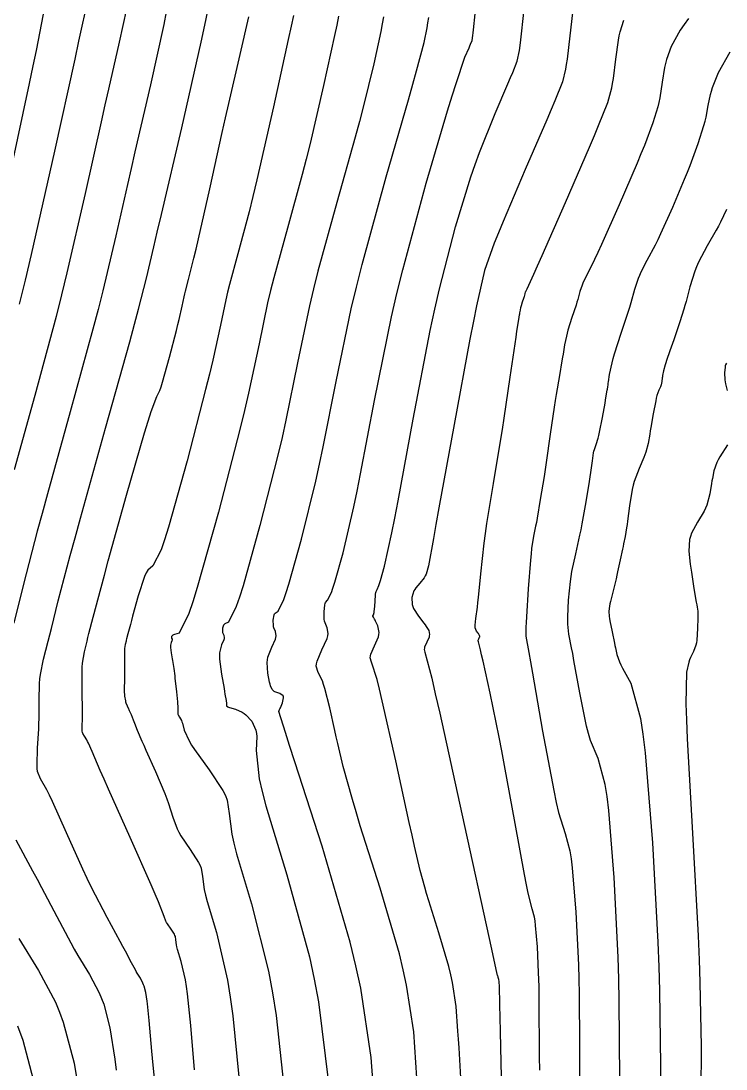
# Model space of a CAD drawing. Header units: metres. Extents: x 837117 to 838477, y 1189012 to 1191015.
# Drawn here: x 837771.9 to 837813.1, y 1189514.8 to 1189576 of the extents above; entities that cross this region are included whole.
import ezdxf

# ---------------------------------------------------------------- set-up
doc = ezdxf.new("R2010")
doc.units = ezdxf.units.M
doc.header["$LTSCALE"] = 0.3
doc.layers.add('COTAS 10', color=1, linetype='Continuous')
doc.layers.add('COTAS INT', color=252, linetype='Continuous')

msp = doc.modelspace()

# ---------------------------------------------------------------- linework, layer by layer
at = {"layer": 'COTAS 10'}
for points, elevation in [([(837775.847, 1189577.274), (837775.497, 1189575.694), (837775.306, 1189574.825), (837775.075, 1189573.77), (837773.902, 1189568.405), (837772.533, 1189562.357), (837772.179, 1189560.871), (837771.835, 1189559.467)], 1730), ([(837787.861, 1189576.333), (837787.724, 1189575.699), (837787.556, 1189574.927), (837786.687, 1189570.986), (837785.718, 1189566.725), (837785.486, 1189565.75), (837785.27, 1189564.863), (837784.619, 1189562.402), (837784.129, 1189560.62), (837784.015, 1189560.161), (837783.909, 1189559.717), (837783.601, 1189558.241), (837783.149, 1189556.188), (837782.952, 1189555.381), (837782.724, 1189554.471), (837781.641, 1189550.32), (837780.554, 1189546.444), (837780.323, 1189545.706), (837780.122, 1189545.114), (837779.649, 1189544.188), (837779.35, 1189543.933), (837779.26, 1189543.763), (837779.165, 1189543.551), (837778.794, 1189542.428), (837778.461, 1189541.235), (837778.39, 1189540.979), (837778.329, 1189540.755), (837778.185, 1189540.214), (837778.111, 1189539.917), (837778.093, 1189539.846), (837778.076, 1189539.781), (837778.026, 1189539.588), (837777.995, 1189539.347), (837777.99, 1189539.252), (837777.987, 1189539.144), (837777.99, 1189538.65), (837777.997, 1189538.114), (837777.996, 1189537.979), (837777.994, 1189537.851), (837777.978, 1189537.438), (837777.966, 1189537.079), (837777.967, 1189536.984), (837777.97, 1189536.891), (837777.995, 1189536.574), (837778.04, 1189536.301), (837778.055, 1189536.237), (837778.071, 1189536.177), (837778.138, 1189536.001), (837778.219, 1189535.835), (837778.244, 1189535.78), (837778.269, 1189535.723), (837778.368, 1189535.486), (837778.488, 1189535.191), (837778.567, 1189534.996), (837778.733, 1189534.587), (837779.005, 1189533.945), (837779.113, 1189533.698), (837779.235, 1189533.421), (837779.793, 1189532.168), (837780.344, 1189530.876), (837780.462, 1189530.575), (837780.565, 1189530.298), (837780.812, 1189529.5), (837781.056, 1189528.822), (837781.158, 1189528.62), (837781.274, 1189528.412), (837781.817, 1189527.612), (837782.319, 1189526.858), (837782.409, 1189526.679), (837782.478, 1189526.513), (837782.553, 1189526.024), (837782.638, 1189525.276), (837782.715, 1189524.948), (837782.814, 1189524.567), (837783.362, 1189522.754), (837784.003, 1189519.969), (837784.161, 1189518.975), (837784.31, 1189517.885), (837784.778, 1189513.147)], 1740), ([(837797.668, 1189513.929), (837797.541, 1189516.021), (837797.509, 1189516.526), (837797.478, 1189516.999), (837797.376, 1189518.435), (837797.164, 1189519.842), (837797.064, 1189520.296), (837796.946, 1189520.777), (837796.368, 1189522.748), (837795.775, 1189524.615), (837795.647, 1189525.032), (837795.535, 1189525.406), (837795.263, 1189526.392), (837794.942, 1189527.8), (837794.8, 1189528.439), (837794.634, 1189529.187), (837793.845, 1189532.789), (837793.055, 1189536.292), (837792.89, 1189536.978), (837792.748, 1189537.54), (837792.428, 1189538.543), (837792.352, 1189538.813), (837792.365, 1189538.913), (837792.392, 1189539.023), (837792.608, 1189539.515), (837792.827, 1189540.034), (837792.854, 1189540.162), (837792.868, 1189540.284), (837792.8, 1189540.669), (837792.661, 1189540.955), (837792.631, 1189541.015), (837792.603, 1189541.067), (837792.532, 1189541.182), (837792.501, 1189541.24), (837792.5, 1189541.254), (837792.501, 1189541.268), (837792.532, 1189541.313), (837792.577, 1189541.455), (837792.588, 1189541.53), (837792.598, 1189541.621), (837792.629, 1189542.076), (837792.663, 1189542.526), (837792.676, 1189542.613), (837792.689, 1189542.684), (837792.748, 1189542.806), (837792.855, 1189543.023), (837792.9, 1189543.154), (837792.951, 1189543.316), (837793.187, 1189544.157), (837793.611, 1189546.108), (837793.781, 1189546.969), (837793.973, 1189547.97), (837794.854, 1189552.744), (837795.859, 1189557.925), (837796.128, 1189559.182), (837796.395, 1189560.362), (837797.327, 1189563.982), (837798.235, 1189566.896), (837798.487, 1189567.63), (837798.738, 1189568.333), (837799.646, 1189570.611), (837800.398, 1189572.339), (837800.55, 1189572.696), (837800.679, 1189573), (837800.944, 1189573.658), (837801.067, 1189574.285), (837801.107, 1189574.569), (837801.15, 1189574.901), (837801.323, 1189576.502)], 1750), ([(837813.17, 1189564.992), (837812.814, 1189564.246), (837812.697, 1189564.02), (837812.571, 1189563.785), (837812.05, 1189562.868), (837811.544, 1189561.909), (837811.428, 1189561.648), (837811.323, 1189561.39), (837811.033, 1189560.475), (837810.809, 1189559.612), (837810.746, 1189559.387), (837810.682, 1189559.168), (837810.447, 1189558.427), (837810.212, 1189557.74), (837810.149, 1189557.555), (837810.086, 1189557.373), (837809.864, 1189556.734), (837809.675, 1189556.176), (837809.633, 1189556.044), (837809.596, 1189555.923), (837809.497, 1189555.564), (837809.438, 1189555.29), (837809.425, 1189555.221), (837809.413, 1189555.154), (837809.385, 1189554.938), (837809.348, 1189554.744), (837809.332, 1189554.69), (837809.313, 1189554.637), (837809.222, 1189554.448), (837809.105, 1189554.122), (837809.069, 1189553.982), (837809.033, 1189553.821), (837808.89, 1189553.063), (837808.753, 1189552.252), (837808.72, 1189552.057), (837808.688, 1189551.876), (837808.592, 1189551.331), (837808.46, 1189550.827), (837808.407, 1189550.672), (837808.346, 1189550.51), (837808.065, 1189549.867), (837807.777, 1189549.115), (837807.712, 1189548.884), (837807.653, 1189548.643), (837807.494, 1189547.688), (837807.385, 1189546.793), (837807.358, 1189546.59), (837807.333, 1189546.405), (837807.251, 1189545.9), (837807.162, 1189545.458), (837807.132, 1189545.313), (837807.1, 1189545.159), (837806.964, 1189544.525), (837806.807, 1189543.822), (837806.761, 1189543.626), (837806.715, 1189543.429), (837806.54, 1189542.71), (837806.391, 1189542.087), (837806.362, 1189541.951), (837806.337, 1189541.831), (837806.29, 1189541.527), (837806.311, 1189541.219), (837806.329, 1189541.097), (837806.352, 1189540.958), (837806.481, 1189540.323), (837806.623, 1189539.67), (837806.654, 1189539.52), (837806.682, 1189539.384), (837806.755, 1189539.004), (837806.915, 1189538.568), (837806.997, 1189538.397), (837807.096, 1189538.204), (837807.59, 1189537.321), (837808.151, 1189535.268), (837808.291, 1189534.337), (837808.424, 1189533.248), (837808.851, 1189528.005), (837809.156, 1189522.195), (837809.211, 1189520.748), (837809.255, 1189519.372), (837809.308, 1189514.987), (837809.292, 1189511.706)], 1760), ([(837771.731, 1189517.319), (837772.038, 1189516.465), (837772.942, 1189513.069)], 1730)]:
    msp.add_lwpolyline(points, dxfattribs=dict(at, elevation=elevation))
at = {"layer": 'COTAS INT'}
for points, elevation in [([(837778.097, 1189576.713), (837777.675, 1189574.772), (837777.046, 1189572.032), (837776.838, 1189571.109), (837776.617, 1189570.115), (837775.695, 1189565.933), (837774.626, 1189561.296), (837774.31, 1189560.015), (837773.987, 1189558.735), (837772.748, 1189554.126), (837771.548, 1189549.786)], 1732), ([(837773.231, 1189576.395), (837772.823, 1189574.291), (837772.636, 1189573.388), (837772.416, 1189572.347), (837771.355, 1189567.431)], 1728), ([(837780.425, 1189576.548), (837780.282, 1189575.802), (837779.502, 1189572.269), (837778.595, 1189568.371), (837778.37, 1189567.394), (837778.158, 1189566.461), (837777.489, 1189563.461), (837776.718, 1189560.235), (837776.442, 1189559.159), (837776.138, 1189558.004), (837774.814, 1189553.174), (837773.482, 1189548.379), (837773.173, 1189547.245), (837772.89, 1189546.196), (837772.087, 1189543.109), (837771.515, 1189540.83)], 1734), ([(837779.77, 1189514.061), (837779.672, 1189515.018), (837779.59, 1189515.835), (837779.422, 1189517.623), (837779.353, 1189518.407), (837779.333, 1189518.59), (837779.312, 1189518.759), (837779.234, 1189519.248), (837779.136, 1189519.617), (837779.103, 1189519.709), (837779.067, 1189519.798), (837778.914, 1189520.084), (837778.732, 1189520.38), (837778.678, 1189520.475), (837778.621, 1189520.576), (837778.402, 1189520.986), (837778.042, 1189521.665), (837777.897, 1189521.936), (837777.732, 1189522.242), (837776.971, 1189523.644), (837776.066, 1189525.396), (837775.81, 1189525.922), (837775.551, 1189526.466), (837774.598, 1189528.578), (837773.776, 1189530.418), (837773.599, 1189530.79), (837773.445, 1189531.103), (837773.074, 1189531.737), (837772.91, 1189532.162), (837772.887, 1189532.343), (837772.874, 1189532.551), (837772.905, 1189533.532), (837772.975, 1189534.665), (837772.987, 1189534.97), (837772.994, 1189535.27), (837772.993, 1189536.32), (837773.018, 1189537.313), (837773.043, 1189537.578), (837773.075, 1189537.837), (837773.254, 1189538.736), (837773.526, 1189539.786), (837773.616, 1189540.142), (837773.713, 1189540.526), (837774.12, 1189542.144), (837774.816, 1189544.786), (837775.097, 1189545.814), (837775.415, 1189546.971), (837776.88, 1189552.222), (837778.29, 1189557.273), (837778.574, 1189558.303), (837778.811, 1189559.173), (837779.283, 1189560.989), (837779.699, 1189562.806), (837779.902, 1189563.678), (837780.143, 1189564.709), (837781.33, 1189569.766), (837782.476, 1189574.768), (837782.692, 1189575.764), (837782.863, 1189576.592)], 1736), ([(837782.081, 1189514.744), (837781.856, 1189517.338), (837781.674, 1189519.179), (837781.616, 1189519.602), (837781.555, 1189519.988), (837781.306, 1189521.069), (837781.093, 1189521.774), (837781.054, 1189521.922), (837781.025, 1189522.049), (837780.991, 1189522.339), (837780.963, 1189522.53), (837780.936, 1189522.594), (837780.901, 1189522.663), (837780.706, 1189522.956), (837780.495, 1189523.267), (837780.45, 1189523.348), (837780.41, 1189523.426), (837780.315, 1189523.69), (837779.973, 1189524.549), (837779.778, 1189525.003), (837779.539, 1189525.551), (837778.313, 1189528.31), (837777.053, 1189531.131), (837776.793, 1189531.718), (837776.572, 1189532.221), (837776.092, 1189533.335), (837775.884, 1189533.815), (837775.834, 1189533.918), (837775.786, 1189534.008), (837775.642, 1189534.227), (837775.548, 1189534.394), (837775.532, 1189534.452), (837775.521, 1189534.514), (837775.516, 1189534.782), (837775.529, 1189535.28), (837775.529, 1189535.488), (837775.528, 1189535.726), (837775.507, 1189536.836), (837775.508, 1189537.988), (837775.52, 1189538.253), (837775.537, 1189538.493), (837775.64, 1189539.162), (837775.801, 1189539.784), (837775.854, 1189539.994), (837775.912, 1189540.221), (837776.152, 1189541.179), (837776.615, 1189542.922), (837776.813, 1189543.643), (837777.041, 1189544.468), (837778.114, 1189548.311), (837779.156, 1189551.944), (837779.364, 1189552.636), (837779.537, 1189553.193), (837779.868, 1189554.071), (837780.046, 1189554.418), (837780.121, 1189554.64), (837780.208, 1189554.916), (837780.616, 1189556.37), (837781.021, 1189557.927), (837781.107, 1189558.268), (837781.181, 1189558.571), (837781.35, 1189559.34), (837781.466, 1189559.894), (837781.505, 1189560.06), (837781.549, 1189560.232), (837781.732, 1189560.901), (837782.047, 1189562.142), (837782.172, 1189562.675), (837782.314, 1189563.29), (837782.967, 1189566.195), (837783.704, 1189569.491), (837783.899, 1189570.353), (837784.091, 1189571.192), (837784.751, 1189574.041), (837785.261, 1189576.243)], 1738), ([(837790.497, 1189576.292), (837790.388, 1189575.766), (837790.26, 1189575.156), (837789.624, 1189572.241), (837788.832, 1189568.85), (837788.604, 1189567.94), (837788.373, 1189567.042), (837787.506, 1189563.904), (837786.71, 1189561.007), (837786.524, 1189560.261), (837786.352, 1189559.54), (837785.852, 1189557.142), (837785.241, 1189554.274), (837785, 1189553.257), (837784.727, 1189552.144), (837783.48, 1189547.321), (837782.244, 1189542.919), (837781.978, 1189542.072), (837781.746, 1189541.386), (837781.182, 1189540.251), (837780.903, 1189540.168), (837780.849, 1189540.146), (837780.806, 1189540.124), (837780.735, 1189540.046), (837780.737, 1189539.978), (837780.74, 1189539.962), (837780.743, 1189539.947), (837780.764, 1189539.902), (837780.773, 1189539.849), (837780.769, 1189539.828), (837780.762, 1189539.805), (837780.716, 1189539.702), (837780.677, 1189539.537), (837780.675, 1189539.476), (837780.677, 1189539.406), (837780.715, 1189539.098), (837780.777, 1189538.741), (837780.793, 1189538.642), (837780.809, 1189538.542), (837780.863, 1189538.178), (837780.92, 1189537.748), (837780.937, 1189537.606), (837780.955, 1189537.455), (837781.026, 1189536.827), (837781.083, 1189536.236), (837781.092, 1189536.108), (837781.099, 1189535.996), (837781.097, 1189535.719), (837781.102, 1189535.553), (837781.112, 1189535.511), (837781.125, 1189535.47), (837781.206, 1189535.335), (837781.311, 1189535.144), (837781.34, 1189535.068), (837781.37, 1189534.982), (837781.476, 1189534.586), (837781.764, 1189533.949), (837781.908, 1189533.711), (837782.079, 1189533.446), (837782.929, 1189532.268), (837783.737, 1189531.052), (837783.883, 1189530.764), (837783.994, 1189530.497), (837784.114, 1189529.708), (837784.252, 1189528.503), (837784.375, 1189527.974), (837784.535, 1189527.36), (837785.418, 1189524.438), (837786.41, 1189520.493), (837786.638, 1189519.235), (837786.846, 1189517.905), (837787.428, 1189512.502)], 1742), ([(837793.132, 1189576.25), (837793.053, 1189575.834), (837792.964, 1189575.385), (837792.561, 1189573.495), (837791.946, 1189570.975), (837791.722, 1189570.13), (837791.476, 1189569.221), (837790.393, 1189565.405), (837789.291, 1189561.394), (837789.033, 1189560.362), (837788.795, 1189559.364), (837788.102, 1189556.042), (837787.424, 1189552.698), (837787.195, 1189551.685), (837786.948, 1189550.635), (837785.906, 1189546.53), (837784.92, 1189543.018), (837784.708, 1189542.342), (837784.523, 1189541.795), (837784.074, 1189540.89), (837783.849, 1189540.794), (837783.805, 1189540.757), (837783.77, 1189540.716), (837783.707, 1189540.531), (837783.714, 1189540.338), (837783.721, 1189540.292), (837783.732, 1189540.249), (837783.789, 1189540.123), (837783.814, 1189539.973), (837783.803, 1189539.916), (837783.785, 1189539.851), (837783.654, 1189539.561), (837783.543, 1189539.097), (837783.538, 1189538.922), (837783.543, 1189538.727), (837783.652, 1189537.858), (837783.803, 1189537.014), (837783.834, 1189536.835), (837783.861, 1189536.68), (837783.92, 1189536.316), (837783.942, 1189536.141), (837783.945, 1189536.104), (837783.947, 1189536.073), (837783.944, 1189536.004), (837784.018, 1189535.953), (837784.068, 1189535.933), (837784.131, 1189535.91), (837784.467, 1189535.808), (837784.871, 1189535.627), (837784.976, 1189535.555), (837785.079, 1189535.473), (837785.429, 1189535.099), (837785.67, 1189534.571), (837785.703, 1189534.393), (837785.723, 1189534.201), (837785.675, 1189533.392), (837785.865, 1189531.73), (837786.035, 1189531), (837786.256, 1189530.154), (837787.475, 1189526.122), (837788.792, 1189521.344), (837789.074, 1189520.027), (837789.321, 1189518.712), (837789.915, 1189513.985)], 1744), ([(837792.653, 1189512.068), (837792.402, 1189515.469), (837791.796, 1189519.519), (837791.511, 1189520.819), (837791.174, 1189522.195), (837789.531, 1189527.806), (837787.943, 1189532.732), (837787.64, 1189533.676), (837787.398, 1189534.438), (837787.017, 1189535.673), (837787.052, 1189535.78), (837787.072, 1189535.83), (837787.096, 1189535.889), (837787.218, 1189536.176), (837787.287, 1189536.469), (837787.276, 1189536.532), (837787.254, 1189536.586), (837787.066, 1189536.713), (837786.832, 1189536.795), (837786.78, 1189536.821), (837786.733, 1189536.847), (837786.612, 1189536.953), (837786.521, 1189537.169), (837786.494, 1189537.265), (837786.466, 1189537.376), (837786.357, 1189537.908), (837786.324, 1189538.525), (837786.343, 1189538.691), (837786.374, 1189538.853), (837786.591, 1189539.42), (837786.807, 1189539.897), (837786.837, 1189540.003), (837786.855, 1189540.098), (837786.815, 1189540.345), (837786.72, 1189540.552), (837786.703, 1189540.622), (837786.69, 1189540.698), (837786.68, 1189541.015), (837786.734, 1189541.308), (837786.762, 1189541.368), (837786.796, 1189541.419), (837786.965, 1189541.528), (837787.3, 1189542.205), (837787.439, 1189542.613), (837787.597, 1189543.118), (837788.333, 1189545.739), (837789.169, 1189549.126), (837789.39, 1189550.113), (837789.607, 1189551.122), (837790.353, 1189554.943), (837791.237, 1189559.187), (837791.542, 1189560.462), (837791.872, 1189561.781), (837793.28, 1189566.907), (837794.578, 1189571.4), (837794.84, 1189572.321), (837795.06, 1189573.101), (837795.499, 1189574.749), (837795.668, 1189575.615), (837795.717, 1189575.901), (837795.767, 1189576.208)], 1746), ([(837795.08, 1189514.277), (837794.889, 1189516.952), (837794.477, 1189519.692), (837794.281, 1189520.576), (837794.051, 1189521.514), (837792.925, 1189525.352), (837791.771, 1189528.99), (837791.522, 1189529.802), (837791.304, 1189530.529), (837790.772, 1189532.45), (837790.449, 1189533.809), (837790.363, 1189534.183), (837790.278, 1189534.555), (837789.98, 1189535.89), (837789.7, 1189537.012), (837789.626, 1189537.25), (837789.554, 1189537.457), (837789.305, 1189537.942), (837789.194, 1189538.318), (837789.209, 1189538.455), (837789.243, 1189538.608), (837789.529, 1189539.279), (837789.829, 1189539.943), (837789.872, 1189540.091), (837789.897, 1189540.222), (837789.84, 1189540.566), (837789.708, 1189540.855), (837789.684, 1189540.953), (837789.667, 1189541.058), (837789.652, 1189541.499), (837789.698, 1189541.9), (837789.718, 1189541.979), (837789.742, 1189542.045), (837789.856, 1189542.167), (837790.078, 1189542.614), (837790.169, 1189542.884), (837790.274, 1189543.217), (837790.76, 1189544.948), (837791.39, 1189547.617), (837791.586, 1189548.541), (837791.79, 1189549.546), (837792.603, 1189553.843), (837793.596, 1189558.722), (837793.914, 1189560.093), (837794.25, 1189561.472), (837795.618, 1189566.527), (837796.872, 1189570.766), (837797.136, 1189571.632), (837797.364, 1189572.364), (837797.888, 1189573.893), (837798.126, 1189574.442), (837798.175, 1189574.555), (837798.216, 1189574.652), (837798.299, 1189574.861), (837798.349, 1189575.16), (837798.368, 1189575.314), (837798.389, 1189575.499), (837798.485, 1189576.421)], 1748), ([(837804.172, 1189576.475), (837804.019, 1189575.143), (837803.857, 1189573.771), (837803.811, 1189573.464), (837803.764, 1189573.188), (837803.588, 1189572.455), (837803.143, 1189571.347), (837802.926, 1189570.836), (837802.669, 1189570.236), (837801.405, 1189567.328), (837800.112, 1189564.303), (837799.837, 1189563.629), (837799.598, 1189563.026), (837799.035, 1189561.438), (837798.561, 1189559.373), (837798.379, 1189558.47), (837798.174, 1189557.422), (837797.249, 1189552.441), (837796.367, 1189547.574), (837796.191, 1189546.598), (837796.043, 1189545.784), (837795.752, 1189544.188), (837795.614, 1189543.702), (837795.563, 1189543.588), (837795.506, 1189543.482), (837795.254, 1189543.174), (837795.007, 1189542.892), (837794.953, 1189542.804), (837794.906, 1189542.71), (837794.79, 1189542.335), (837794.804, 1189541.919), (837794.839, 1189541.8), (837794.887, 1189541.68), (837795.172, 1189541.233), (837795.491, 1189540.826), (837795.56, 1189540.731), (837795.62, 1189540.644), (837795.769, 1189540.393), (837795.809, 1189540.167), (837795.801, 1189540.095), (837795.785, 1189540.02), (837795.656, 1189539.715), (837795.529, 1189539.426), (837795.513, 1189539.361), (837795.506, 1189539.302), (837795.55, 1189539.144), (837795.942, 1189537.623), (837796.153, 1189536.705), (837796.41, 1189535.572), (837797.709, 1189529.687), (837799.434, 1189521.79), (837799.753, 1189520.333), (837799.767, 1189520.282), (837799.773, 1189520.262), (837799.78, 1189520.241), (837799.811, 1189520.143), (837799.841, 1189520.041), (837799.847, 1189520.015), (837799.852, 1189519.992), (837799.863, 1189519.918), (837799.869, 1189519.844), (837799.87, 1189519.819), (837799.872, 1189519.793), (837799.878, 1189519.683), (837799.909, 1189518.514), (837799.926, 1189517.819), (837799.947, 1189516.963), (837800.051, 1189512.531)], 1752), ([(837810.954, 1189576.158), (837810.698, 1189575.795), (837810.474, 1189575.462), (837809.937, 1189574.522), (837809.659, 1189573.752), (837809.598, 1189573.527), (837809.545, 1189573.297), (837809.409, 1189572.425), (837809.273, 1189571.51), (837809.219, 1189571.254), (837809.157, 1189570.995), (837808.876, 1189570.049), (837808.373, 1189568.734), (837808.172, 1189568.244), (837807.944, 1189567.699), (837806.899, 1189565.272), (837805.87, 1189562.954), (837805.653, 1189562.476), (837805.466, 1189562.07), (837805.034, 1189561.198), (837804.823, 1189560.797), (837804.774, 1189560.688), (837804.73, 1189560.581), (837804.609, 1189560.198), (837804.481, 1189559.737), (837804.433, 1189559.579), (837804.379, 1189559.408), (837804.14, 1189558.682), (837803.906, 1189557.944), (837803.856, 1189557.765), (837803.812, 1189557.597), (837803.707, 1189557.085), (837803.622, 1189556.545), (837803.591, 1189556.359), (837803.556, 1189556.158), (837803.405, 1189555.301), (837803.219, 1189554.19), (837803.162, 1189553.829), (837803.103, 1189553.445), (837802.871, 1189551.862), (837802.632, 1189550.222), (837802.569, 1189549.801), (837802.506, 1189549.394), (837802.291, 1189548.045), (837802.103, 1189546.955), (837802.058, 1189546.711), (837802.017, 1189546.492), (837801.892, 1189545.911), (837801.781, 1189545.186), (837801.748, 1189544.876), (837801.713, 1189544.518), (837801.58, 1189542.832), (837801.474, 1189541.194), (837801.457, 1189540.868), (837801.445, 1189540.596), (837801.447, 1189540.072), (837801.62, 1189539.121), (837801.716, 1189538.579), (837801.833, 1189537.917), (837802.428, 1189534.523), (837803.075, 1189531.063), (837803.224, 1189530.359), (837803.36, 1189529.765), (837803.742, 1189528.54), (837804.018, 1189527.528), (837804.087, 1189527.069), (837804.153, 1189526.532), (837804.364, 1189523.947), (837804.513, 1189520.873), (837804.539, 1189520.029), (837804.559, 1189519.186), (837804.58, 1189516.167), (837804.572, 1189513.353)], 1756), ([(837802.257, 1189514.719), (837802.245, 1189515.497), (837802.235, 1189516.202), (837802.225, 1189518.138), (837802.215, 1189519.605), (837802.205, 1189520.014), (837802.192, 1189520.424), (837802.12, 1189521.918), (837802.018, 1189523.174), (837801.986, 1189523.434), (837801.952, 1189523.657), (837801.818, 1189524.149), (837801.577, 1189525.062), (837801.476, 1189525.551), (837801.36, 1189526.142), (837800.817, 1189529.129), (837800.204, 1189532.521), (837800.043, 1189533.367), (837799.887, 1189534.173), (837799.355, 1189536.748), (837798.944, 1189538.614), (837798.862, 1189538.973), (837798.796, 1189539.264), (837798.673, 1189539.745), (837798.66, 1189539.792), (837798.662, 1189539.809), (837798.667, 1189539.829), (837798.705, 1189539.915), (837798.743, 1189540.006), (837798.748, 1189540.028), (837798.75, 1189540.05), (837798.738, 1189540.117), (837798.694, 1189540.192), (837798.676, 1189540.218), (837798.655, 1189540.246), (837798.56, 1189540.368), (837798.486, 1189540.563), (837798.479, 1189540.638), (837798.478, 1189540.722), (837798.52, 1189541.101), (837798.612, 1189541.768), (837798.643, 1189542.034), (837798.675, 1189542.335), (837798.809, 1189543.716), (837799.013, 1189545.504), (837799.089, 1189546.061), (837799.174, 1189546.645), (837799.554, 1189548.98), (837799.97, 1189551.462), (837800.078, 1189552.138), (837800.184, 1189552.809), (837800.538, 1189555.196), (837800.818, 1189557.148), (837800.875, 1189557.545), (837800.925, 1189557.88), (837801.032, 1189558.575), (837801.078, 1189558.835), (837801.088, 1189558.896), (837801.098, 1189558.953), (837801.124, 1189559.117), (837801.156, 1189559.272), (837801.169, 1189559.322), (837801.184, 1189559.377), (837801.255, 1189559.6), (837801.328, 1189559.821), (837801.344, 1189559.872), (837801.358, 1189559.92), (837801.397, 1189560.06), (837801.434, 1189560.176), (837801.447, 1189560.209), (837801.462, 1189560.242), (837801.526, 1189560.363), (837801.913, 1189561.212), (837802.132, 1189561.704), (837802.398, 1189562.307), (837803.763, 1189565.412), (837805.163, 1189568.638), (837805.452, 1189569.318), (837805.698, 1189569.905), (837806.232, 1189571.252), (837806.461, 1189572.092), (837806.515, 1189572.359), (837806.565, 1189572.641), (837806.714, 1189573.784), (837806.859, 1189574.886), (837806.906, 1189575.142), (837806.957, 1189575.377), (837807.169, 1189576.048)], 1754), ([(837806.934, 1189514.197), (837806.903, 1189518.768), (837806.873, 1189520.043), (837806.833, 1189521.322), (837806.608, 1189525.976), (837806.289, 1189529.89), (837806.189, 1189530.703), (837806.085, 1189531.398), (837805.666, 1189532.931), (837805.228, 1189533.984), (837805.11, 1189534.378), (837804.995, 1189534.816), (837804.592, 1189536.764), (837804.258, 1189538.65), (837804.185, 1189539.05), (837804.121, 1189539.395), (837803.964, 1189540.197), (837803.899, 1189540.777), (837803.893, 1189540.982), (837803.892, 1189541.207), (837803.935, 1189542.179), (837804.047, 1189543.262), (837804.091, 1189543.557), (837804.139, 1189543.849), (837804.36, 1189544.884), (837804.609, 1189545.969), (837804.675, 1189546.292), (837804.741, 1189546.626), (837804.971, 1189547.913), (837805.163, 1189549.103), (837805.205, 1189549.375), (837805.242, 1189549.623), (837805.335, 1189550.308), (837805.404, 1189550.773), (837805.427, 1189550.881), (837805.45, 1189550.979), (837805.548, 1189551.261), (837805.67, 1189551.638), (837805.709, 1189551.798), (837805.75, 1189551.981), (837805.919, 1189552.838), (837806.072, 1189553.681), (837806.103, 1189553.855), (837806.129, 1189554.002), (837806.185, 1189554.318), (837806.207, 1189554.452), (837806.212, 1189554.485), (837806.216, 1189554.516), (837806.228, 1189554.61), (837806.25, 1189554.775), (837806.261, 1189554.85), (837806.273, 1189554.937), (837806.335, 1189555.36), (837806.486, 1189556.036), (837806.555, 1189556.284), (837806.635, 1189556.557), (837807.025, 1189557.763), (837807.431, 1189558.995), (837807.522, 1189559.285), (837807.604, 1189559.553), (837807.821, 1189560.336), (837808.027, 1189560.985), (837808.101, 1189561.168), (837808.183, 1189561.353), (837808.542, 1189562.033), (837809.019, 1189562.928), (837809.175, 1189563.248), (837809.342, 1189563.6), (837810.034, 1189565.132), (837810.725, 1189566.759), (837810.892, 1189567.17), (837811.048, 1189567.564), (837811.52, 1189568.846), (837811.854, 1189569.899), (837811.923, 1189570.148), (837811.981, 1189570.38), (837812.105, 1189571.066), (837812.231, 1189571.708), (837812.291, 1189571.912), (837812.361, 1189572.126), (837812.705, 1189572.996), (837813.391, 1189574.198)], 1758), ([(837813.167, 1189556.011), (837813.108, 1189555.913), (837813.096, 1189555.858), (837813.085, 1189555.792), (837813.064, 1189555.456), (837813.082, 1189555.045), (837813.097, 1189554.932), (837813.116, 1189554.819), (837813.219, 1189554.413)], 1762), ([(837813.234, 1189551.244), (837812.778, 1189550.54), (837812.684, 1189550.372), (837812.604, 1189550.214), (837812.434, 1189549.737), (837812.35, 1189549.283), (837812.324, 1189549.14), (837812.298, 1189548.989), (837812.197, 1189548.382), (837812.022, 1189547.729), (837811.949, 1189547.55), (837811.866, 1189547.372), (837811.479, 1189546.733), (837811.124, 1189546.086), (837811.061, 1189545.902), (837811.014, 1189545.717), (837810.972, 1189545.03), (837811.054, 1189544.272), (837811.084, 1189544.041), (837811.118, 1189543.802), (837811.269, 1189542.861), (837811.408, 1189542.051), (837811.435, 1189541.893), (837811.457, 1189541.764), (837811.492, 1189541.541), (837811.492, 1189541.363), (837811.491, 1189541.263), (837811.49, 1189541.14), (837811.483, 1189540.516), (837811.44, 1189539.843), (837811.416, 1189539.69), (837811.387, 1189539.552), (837811.237, 1189539.175), (837811.064, 1189538.819), (837811.019, 1189538.694), (837810.976, 1189538.557), (837810.832, 1189537.966), (837810.805, 1189536.119), (837810.835, 1189535.189), (837810.881, 1189534.079), (837811.186, 1189528.558), (837811.512, 1189522.57), (837811.573, 1189521.165), (837811.621, 1189519.869), (837811.684, 1189516.101), (837811.68, 1189513.383)], 1762), ([(837771.642, 1189528.172), (837772.618, 1189526.363), (837772.878, 1189525.874), (837773.134, 1189525.39), (837774.025, 1189523.687), (837774.844, 1189522.154), (837775.055, 1189521.778), (837775.259, 1189521.423), (837775.94, 1189520.314), (837776.511, 1189519.244), (837776.646, 1189518.912), (837776.77, 1189518.566), (837777.137, 1189517.188), (837777.428, 1189515.359), (837777.505, 1189514.727)], 1734), ([(837771.816, 1189522.408), (837772.966, 1189520.545), (837773.955, 1189518.69), (837774.188, 1189518.116), (837774.404, 1189517.515), (837775.039, 1189515.129), (837775.517, 1189512.307)], 1732)]:
    msp.add_lwpolyline(points, dxfattribs=dict(at, elevation=elevation))

doc.saveas('drawing.dxf')
